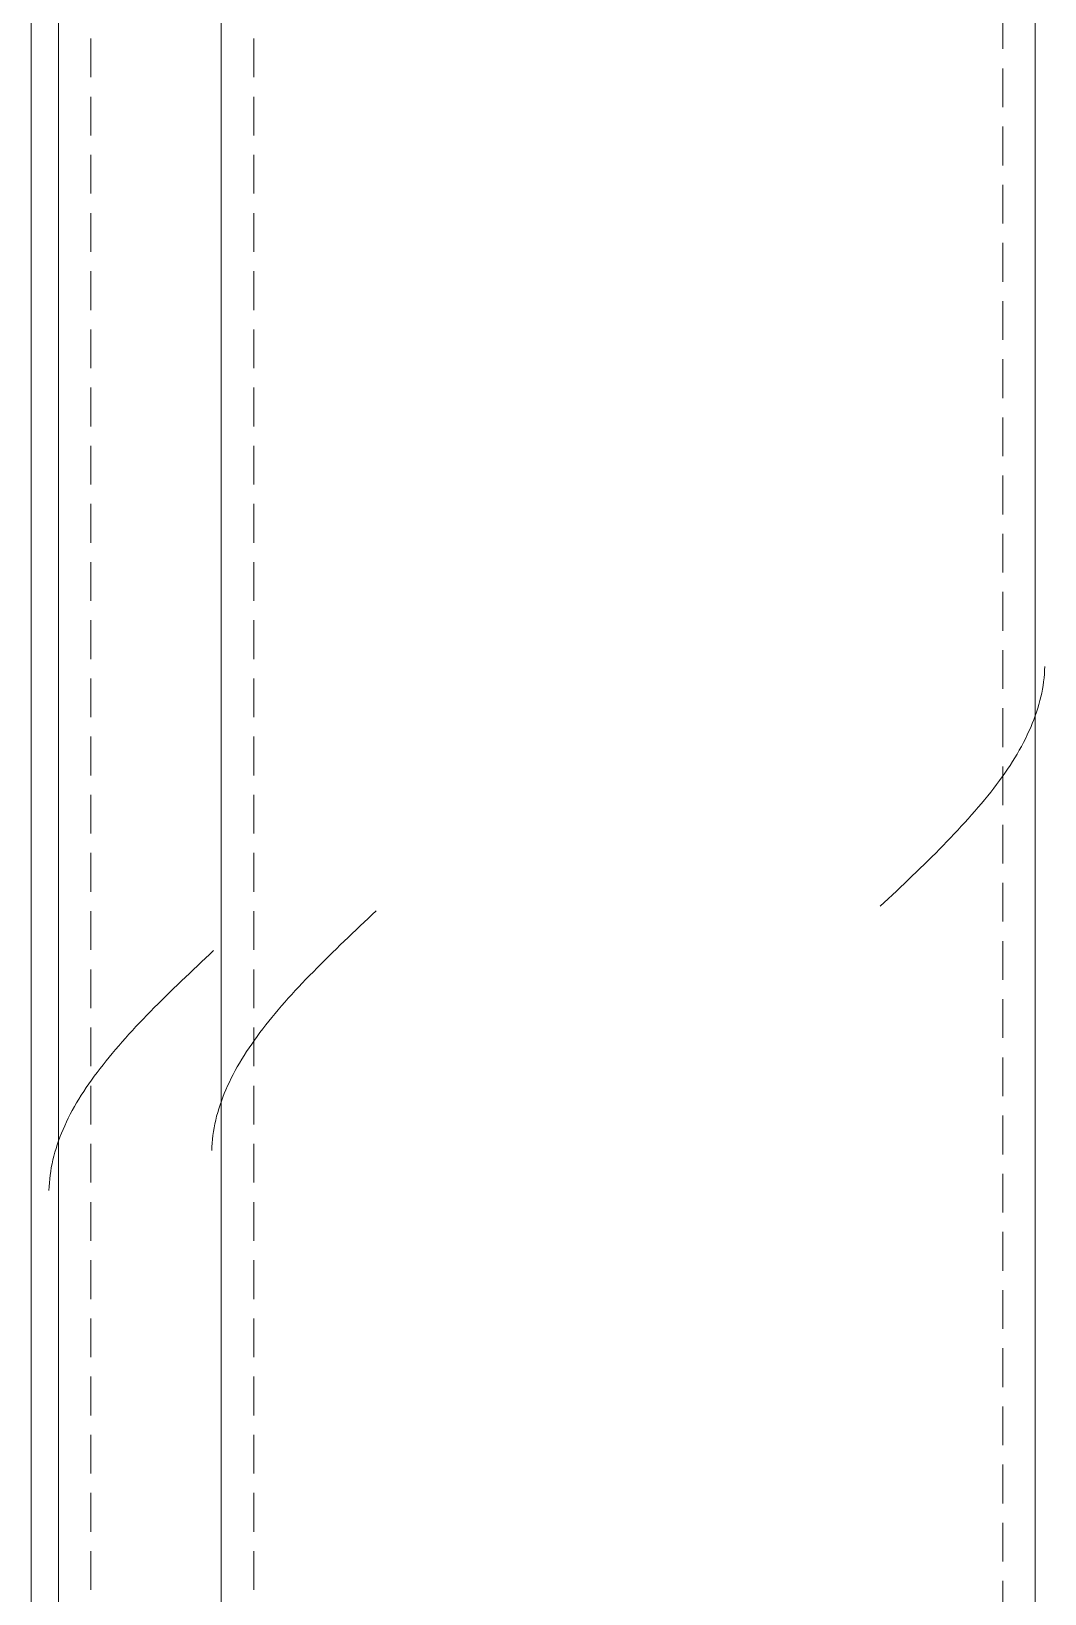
# Model space of a CAD drawing. Header units: centimetres. Extents: x -11896 to 2794, y -437 to 1921.
# Drawn here: x -3524.55 to -3512.1, y 352.56 to 371.74 of the extents above; entities that cross this region are included whole.
import ezdxf

# ---------------------------------------------------------------- set-up
doc = ezdxf.new("R2010")
doc.units = ezdxf.units.CM
doc.linetypes.add('Hidden', pattern=[0.714375, 0.47625, -0.238125])
doc.layers.add('A-DOOR', color=7, linetype='Continuous', lineweight=9)
doc.layers.add('S-COLS', color=7, linetype='Continuous', lineweight=9)

# ---------------------------------------------------------------- blocks, each defined once
blk = doc.blocks.new('FP_37-Sección 2-2')
at = {"layer": 'S-COLS'}
blk.add_line((-4962.871, 94), (-4962.871, 374.859), dxfattribs=at)
at = {"layer": 'S-COLS', "color": 9, "true_color": 0xc0c0c0}
for p, q in [((-4962.77, 363.756), (-4962.764, 363.803)), ((-4962.764, 363.803), (-4962.76, 363.85)), ((-4962.76, 363.85), (-4962.757, 363.897)), ((-4962.757, 363.897), (-4962.755, 363.943)), ((-4962.804, 363.569), (-4962.793, 363.616)), ((-4962.793, 363.616), (-4962.784, 363.663)), ((-4962.784, 363.663), (-4962.776, 363.71)), ((-4962.776, 363.71), (-4962.77, 363.756)), ((-4962.856, 363.382), (-4962.842, 363.429)), ((-4962.842, 363.429), (-4962.828, 363.476)), ((-4962.828, 363.476), (-4962.815, 363.523)), ((-4962.815, 363.523), (-4962.804, 363.569)), ((-4962.928, 363.195), (-4962.908, 363.242)), ((-4962.908, 363.242), (-4962.89, 363.289)), ((-4962.89, 363.289), (-4962.873, 363.336)), ((-4962.873, 363.336), (-4962.856, 363.382)), ((-4963.042, 362.962), (-4963.017, 363.008)), ((-4963.017, 363.008), (-4962.993, 363.055)), ((-4962.993, 363.055), (-4962.97, 363.102)), ((-4962.97, 363.102), (-4962.949, 363.149)), ((-4962.949, 363.149), (-4962.928, 363.195)), ((-4963.152, 362.775), (-4963.123, 362.821)), ((-4963.123, 362.821), (-4963.095, 362.868)), ((-4963.095, 362.868), (-4963.068, 362.915)), ((-4963.068, 362.915), (-4963.042, 362.962)), ((-4963.278, 362.588), (-4963.245, 362.634)), ((-4963.245, 362.634), (-4963.213, 362.681)), ((-4963.213, 362.681), (-4963.182, 362.728)), ((-4963.182, 362.728), (-4963.152, 362.775)), ((-4963.418, 362.401), (-4963.382, 362.447)), ((-4963.382, 362.447), (-4963.347, 362.494)), ((-4963.347, 362.494), (-4963.312, 362.541)), ((-4963.312, 362.541), (-4963.278, 362.588)), ((-4963.572, 362.214), (-4963.532, 362.26)), ((-4963.532, 362.26), (-4963.494, 362.307)), ((-4963.494, 362.307), (-4963.456, 362.354)), ((-4963.456, 362.354), (-4963.418, 362.401)), ((-4963.737, 362.027), (-4963.694, 362.073)), ((-4963.694, 362.073), (-4963.653, 362.12)), ((-4963.653, 362.12), (-4963.612, 362.167)), ((-4963.612, 362.167), (-4963.572, 362.214)), ((-4963.912, 361.839), (-4963.867, 361.886)), ((-4963.867, 361.886), (-4963.823, 361.933)), ((-4963.823, 361.933), (-4963.78, 361.98)), ((-4963.78, 361.98), (-4963.737, 362.027)), ((-4964.095, 361.652), (-4964.048, 361.699)), ((-4964.048, 361.699), (-4964.002, 361.746)), ((-4964.002, 361.746), (-4963.957, 361.793)), ((-4963.957, 361.793), (-4963.912, 361.839)), ((-4964.285, 361.465), (-4964.237, 361.512)), ((-4964.237, 361.512), (-4964.189, 361.559)), ((-4964.189, 361.559), (-4964.142, 361.606)), ((-4964.142, 361.606), (-4964.095, 361.652)), ((-4964.479, 361.278), (-4964.43, 361.325)), ((-4964.43, 361.325), (-4964.382, 361.372)), ((-4964.382, 361.372), (-4964.333, 361.419)), ((-4964.333, 361.419), (-4964.285, 361.465)), ((-4964.726, 361.045), (-4964.677, 361.091)), ((-4964.677, 361.091), (-4964.627, 361.138)), ((-4964.627, 361.138), (-4964.578, 361.185)), ((-4964.578, 361.185), (-4964.528, 361.232)), ((-4964.528, 361.232), (-4964.479, 361.278)), ((-4964.776, 360.998), (-4964.726, 361.045))]:
    blk.add_line(p, q, dxfattribs=at)
blk = doc.blocks.new('FP_38-Sección 2-2')
at = {"layer": 'S-COLS'}
blk.add_line((-4972.871, 375.859), (-4972.871, 94), dxfattribs=at)
at = {"layer": 'S-COLS', "color": 9, "true_color": 0xc0c0c0}
for p, q in [((-4971.016, 360.897), (-4970.966, 360.944)), ((-4971.262, 360.663), (-4971.213, 360.71)), ((-4971.213, 360.71), (-4971.164, 360.757)), ((-4971.164, 360.757), (-4971.115, 360.803)), ((-4971.115, 360.803), (-4971.065, 360.85)), ((-4971.065, 360.85), (-4971.016, 360.897)), ((-4971.457, 360.476), (-4971.409, 360.523)), ((-4971.409, 360.523), (-4971.36, 360.57)), ((-4971.36, 360.57), (-4971.311, 360.616)), ((-4971.311, 360.616), (-4971.262, 360.663)), ((-4971.647, 360.289), (-4971.6, 360.336)), ((-4971.6, 360.336), (-4971.553, 360.383)), ((-4971.553, 360.383), (-4971.505, 360.429)), ((-4971.505, 360.429), (-4971.457, 360.476)), ((-4971.83, 360.102), (-4971.785, 360.149)), ((-4971.785, 360.149), (-4971.739, 360.195)), ((-4971.739, 360.195), (-4971.693, 360.242)), ((-4971.693, 360.242), (-4971.647, 360.289)), ((-4972.005, 359.915), (-4971.962, 359.962)), ((-4971.962, 359.962), (-4971.919, 360.008)), ((-4971.919, 360.008), (-4971.875, 360.055)), ((-4971.875, 360.055), (-4971.83, 360.102)), ((-4972.17, 359.728), (-4972.13, 359.775)), ((-4972.13, 359.775), (-4972.089, 359.821)), ((-4972.089, 359.821), (-4972.047, 359.868)), ((-4972.047, 359.868), (-4972.005, 359.915)), ((-4972.323, 359.541), (-4972.286, 359.588)), ((-4972.286, 359.588), (-4972.248, 359.634)), ((-4972.248, 359.634), (-4972.21, 359.681)), ((-4972.21, 359.681), (-4972.17, 359.728)), ((-4972.464, 359.354), (-4972.43, 359.401)), ((-4972.43, 359.401), (-4972.395, 359.447)), ((-4972.395, 359.447), (-4972.36, 359.494)), ((-4972.36, 359.494), (-4972.323, 359.541)), ((-4972.59, 359.167), (-4972.559, 359.214)), ((-4972.559, 359.214), (-4972.528, 359.26)), ((-4972.528, 359.26), (-4972.497, 359.307)), ((-4972.497, 359.307), (-4972.464, 359.354)), ((-4972.725, 358.933), (-4972.7, 358.98)), ((-4972.7, 358.98), (-4972.674, 359.027)), ((-4972.674, 359.027), (-4972.647, 359.073)), ((-4972.647, 359.073), (-4972.619, 359.12)), ((-4972.619, 359.12), (-4972.59, 359.167)), ((-4972.814, 358.746), (-4972.793, 358.793)), ((-4972.793, 358.793), (-4972.771, 358.84)), ((-4972.771, 358.84), (-4972.749, 358.886)), ((-4972.749, 358.886), (-4972.725, 358.933)), ((-4972.885, 358.559), (-4972.869, 358.606)), ((-4972.869, 358.606), (-4972.852, 358.653)), ((-4972.852, 358.653), (-4972.833, 358.699)), ((-4972.833, 358.699), (-4972.814, 358.746)), ((-4972.938, 358.372), (-4972.927, 358.419)), ((-4972.927, 358.419), (-4972.914, 358.466)), ((-4972.914, 358.466), (-4972.9, 358.512)), ((-4972.9, 358.512), (-4972.885, 358.559)), ((-4972.972, 358.185), (-4972.965, 358.232)), ((-4972.965, 358.232), (-4972.958, 358.278)), ((-4972.958, 358.278), (-4972.948, 358.325)), ((-4972.948, 358.325), (-4972.938, 358.372)), ((-4972.987, 357.998), (-4972.985, 358.045)), ((-4972.985, 358.045), (-4972.982, 358.091)), ((-4972.982, 358.091), (-4972.978, 358.138)), ((-4972.978, 358.138), (-4972.972, 358.185))]:
    blk.add_line(p, q, dxfattribs=at)
blk = doc.blocks.new('HSS Rectangular-Column - 100 x 100 mm-V36-Sección 2-2')
at = {"layer": 'S-COLS', "true_color": 0xc0c0c0}
h = blk.add_hatch(dxfattribs=at)
h.set_pattern_fill('FP_7', color=9, style=0, pattern_type=2)
h.set_pattern_definition([(45, (-5061.785, 712), (-25.1447, 25.1447), []), (45, (-5061.785, 750.1), (-25.1447, 25.1447), [])])
h.paths.add_polyline_path([(-4964.776, 94), (-4964.776, 374.859), (-4965.589, 374.891), (-4965.7, 375.563), (-4965.877, 375.137), (-4966.549, 374.859), (-4969.82, 374.93), (-4970.32, 375.137), (-4970.599, 375.859), (-4970.966, 375.809), (-4970.966, 94), (-4968.768, 94)])
h.paths.add_polyline_path([(-4967.051, 375.359), (-4966.378, 375.638), (-4966.378, 375.859), (-4969.89, 375.809), (-4969.82, 375.638), (-4969.146, 375.359), (-4968.768, 375.359)])
at = {"layer": 'S-COLS', "linetype": 'Hidden'}
for p, q in [((-4972.471, 94), (-4972.471, 375.859)), ((-4963.271, 374.859), (-4963.271, 94))]:
    blk.add_line(p, q, dxfattribs=at)
at = {"layer": 'S-COLS'}
for name in ['FP_38-Sección 2-2', 'FP_37-Sección 2-2']:
    blk.add_blockref(name, (0, 0), dxfattribs=at)
blk = doc.blocks.new('FP_40-Sección 2-2')
at = {"layer": 'S-COLS'}
blk.add_line((-4974.871, 375.859), (-4974.871, 94), dxfattribs=at)
at = {"layer": 'S-COLS', "color": 9, "true_color": 0xc0c0c0}
for p, q in [((-4973.115, 360.315), (-4973.065, 360.361)), ((-4973.065, 360.361), (-4973.016, 360.408)), ((-4973.016, 360.408), (-4972.966, 360.455)), ((-4973.311, 360.128), (-4973.262, 360.174)), ((-4973.262, 360.174), (-4973.213, 360.221)), ((-4973.213, 360.221), (-4973.164, 360.268)), ((-4973.164, 360.268), (-4973.115, 360.315)), ((-4973.553, 359.894), (-4973.505, 359.941)), ((-4973.505, 359.941), (-4973.457, 359.987)), ((-4973.457, 359.987), (-4973.409, 360.034)), ((-4973.409, 360.034), (-4973.36, 360.081)), ((-4973.36, 360.081), (-4973.311, 360.128)), ((-4973.739, 359.707), (-4973.693, 359.754)), ((-4973.693, 359.754), (-4973.647, 359.8)), ((-4973.647, 359.8), (-4973.6, 359.847)), ((-4973.6, 359.847), (-4973.553, 359.894)), ((-4973.919, 359.52), (-4973.875, 359.567)), ((-4973.875, 359.567), (-4973.83, 359.613)), ((-4973.83, 359.613), (-4973.785, 359.66)), ((-4973.785, 359.66), (-4973.739, 359.707)), ((-4974.089, 359.333), (-4974.047, 359.379)), ((-4974.047, 359.379), (-4974.005, 359.426)), ((-4974.005, 359.426), (-4973.962, 359.473)), ((-4973.962, 359.473), (-4973.919, 359.52)), ((-4974.248, 359.146), (-4974.21, 359.192)), ((-4974.21, 359.192), (-4974.17, 359.239)), ((-4974.17, 359.239), (-4974.13, 359.286)), ((-4974.13, 359.286), (-4974.089, 359.333)), ((-4974.395, 358.959), (-4974.36, 359.005)), ((-4974.36, 359.005), (-4974.323, 359.052)), ((-4974.323, 359.052), (-4974.286, 359.099)), ((-4974.286, 359.099), (-4974.248, 359.146)), ((-4974.528, 358.772), (-4974.497, 358.818)), ((-4974.497, 358.818), (-4974.464, 358.865)), ((-4974.464, 358.865), (-4974.43, 358.912)), ((-4974.43, 358.912), (-4974.395, 358.959)), ((-4974.647, 358.585), (-4974.619, 358.631)), ((-4974.619, 358.631), (-4974.59, 358.678)), ((-4974.59, 358.678), (-4974.559, 358.725)), ((-4974.559, 358.725), (-4974.528, 358.772)), ((-4974.749, 358.398), (-4974.725, 358.444)), ((-4974.725, 358.444), (-4974.7, 358.491)), ((-4974.7, 358.491), (-4974.674, 358.538)), ((-4974.674, 358.538), (-4974.647, 358.585)), ((-4974.833, 358.211), (-4974.814, 358.257)), ((-4974.814, 358.257), (-4974.793, 358.304)), ((-4974.793, 358.304), (-4974.771, 358.351)), ((-4974.771, 358.351), (-4974.749, 358.398)), ((-4974.914, 357.977), (-4974.9, 358.024)), ((-4974.9, 358.024), (-4974.885, 358.07)), ((-4974.885, 358.07), (-4974.869, 358.117)), ((-4974.869, 358.117), (-4974.852, 358.164)), ((-4974.852, 358.164), (-4974.833, 358.211)), ((-4974.958, 357.79), (-4974.948, 357.837)), ((-4974.948, 357.837), (-4974.938, 357.883)), ((-4974.938, 357.883), (-4974.927, 357.93)), ((-4974.927, 357.93), (-4974.914, 357.977)), ((-4974.982, 357.603), (-4974.978, 357.65)), ((-4974.978, 357.65), (-4974.972, 357.696)), ((-4974.972, 357.696), (-4974.965, 357.743)), ((-4974.965, 357.743), (-4974.958, 357.79)), ((-4974.987, 357.509), (-4974.985, 357.556)), ((-4974.985, 357.556), (-4974.982, 357.603))]:
    blk.add_line(p, q, dxfattribs=at)
blk = doc.blocks.new('HSS Rectangular-Column - 100 x 100 mm-V39-Sección 2-2')
at = {"layer": 'S-COLS', "linetype": 'Hidden'}
blk.add_line((-4974.471, 94), (-4974.471, 375.859), dxfattribs=at)
at = {"layer": 'S-COLS'}
blk.add_blockref('FP_40-Sección 2-2', (0, 0), dxfattribs=at)
blk = doc.blocks.new('M_RVR_Puerta cortina plastica - 2_00 x 3_00-1783720-Sección 2-2')
at = {"layer": 'A-DOOR', "lineweight": 18}
blk.add_line((-4975.205, 94), (-4975.205, 394), dxfattribs=at)

msp = doc.modelspace()

# ---------------------------------------------------------------- block references
at = {"layer": 'A-DOOR', "color": 8, "true_color": 0x808080}
msp.add_blockref('M_RVR_Puerta cortina plastica - 2_00 x 3_00-1783720-Sección 2-2', (1450.659, 0), dxfattribs=at)
at = {"layer": 'S-COLS'}
for name in ['HSS Rectangular-Column - 100 x 100 mm-V39-Sección 2-2', 'HSS Rectangular-Column - 100 x 100 mm-V36-Sección 2-2']:
    msp.add_blockref(name, (1450.659, 0), dxfattribs=at)

doc.saveas('drawing.dxf')
